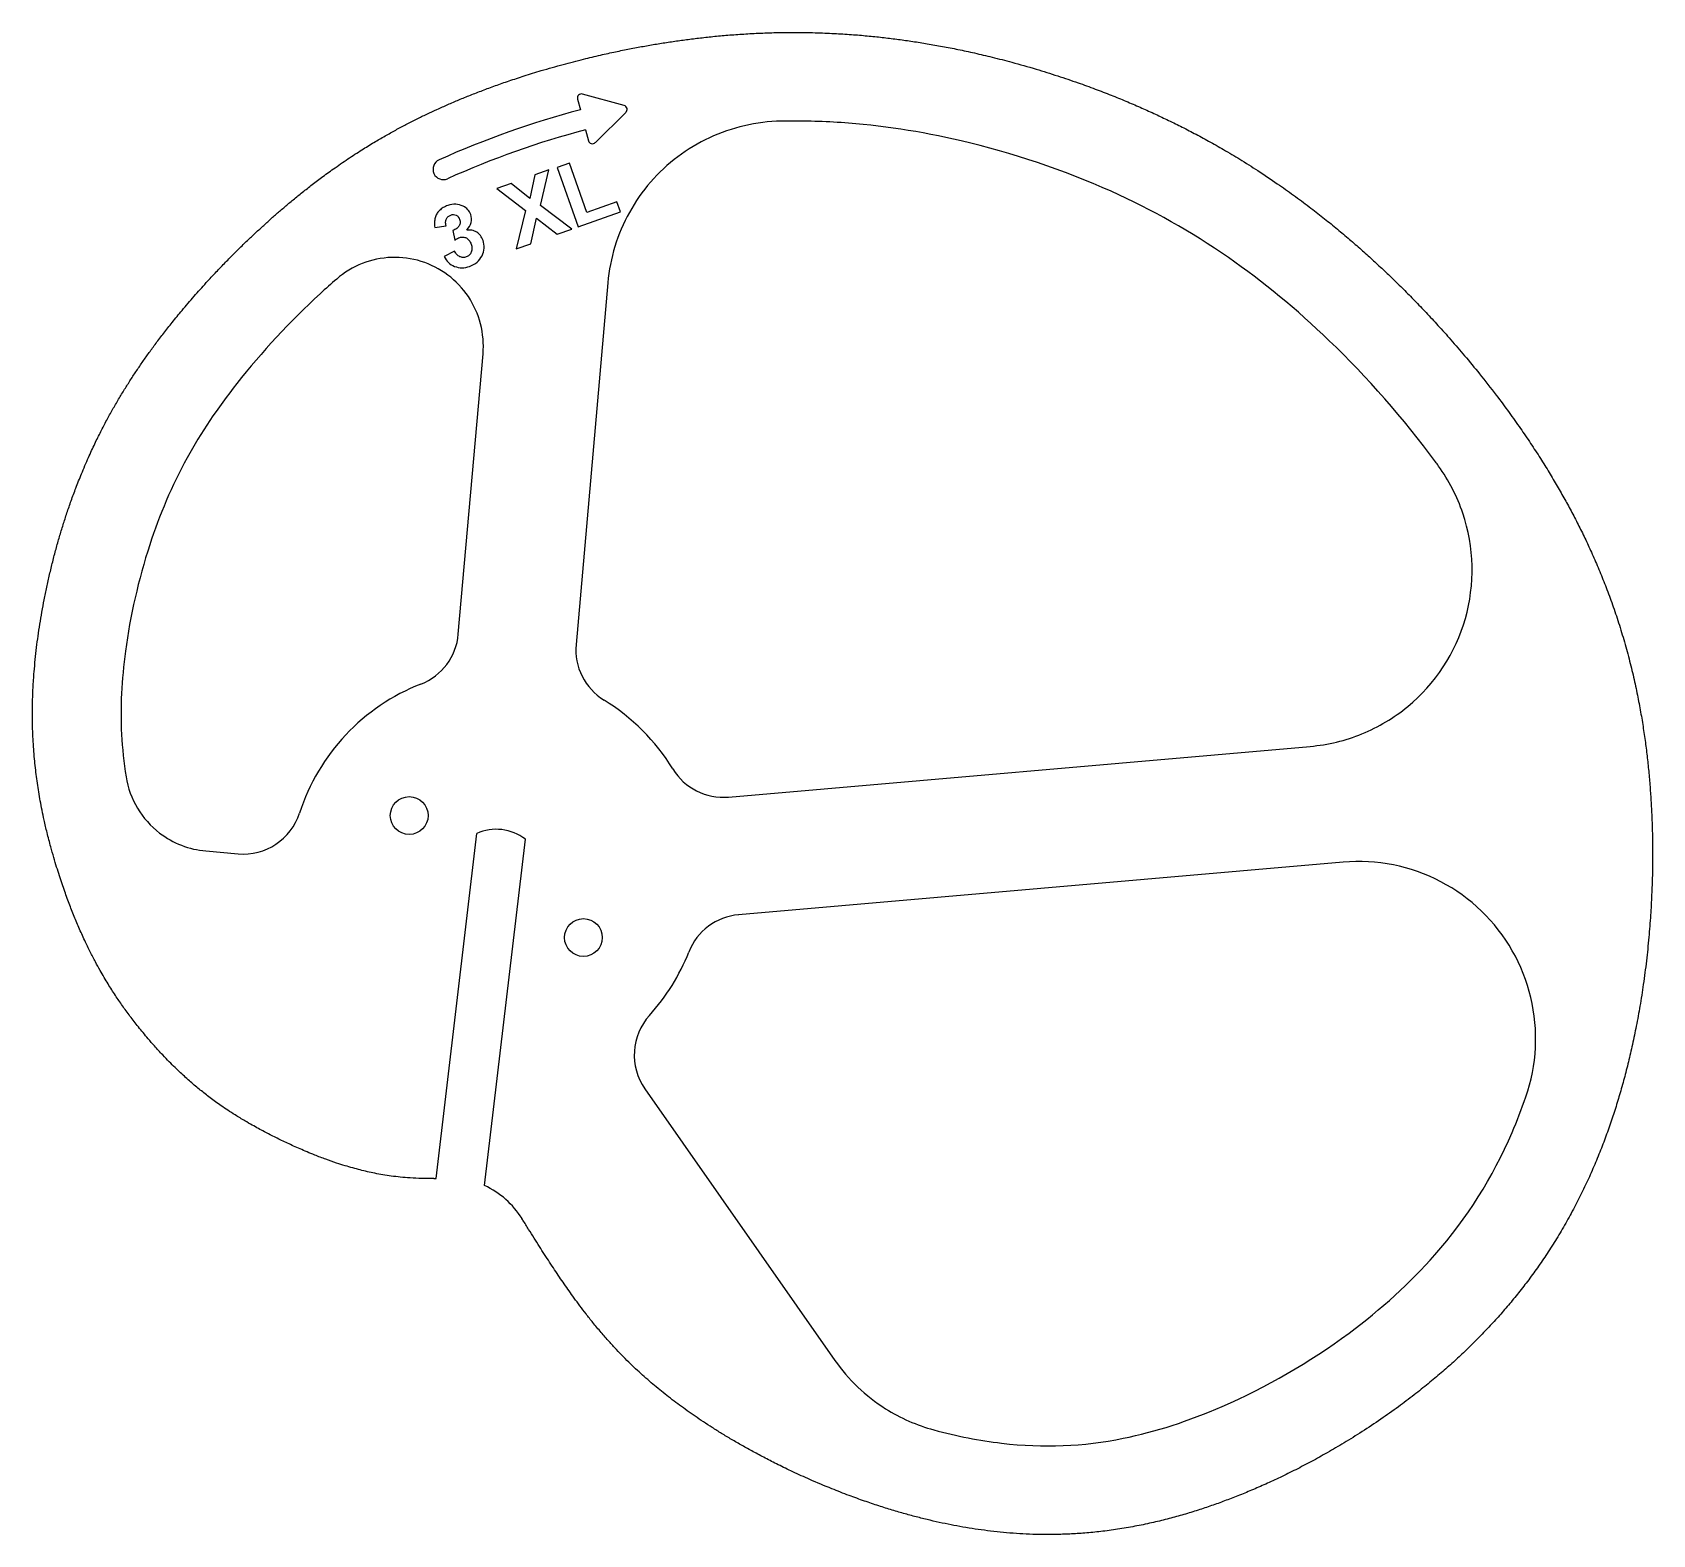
# Model space of a CAD drawing. Extents: x 268 to 542, y 94 to 349.
import ezdxf

# ---------------------------------------------------------------- set-up
doc = ezdxf.new("R2010")
doc.units = 0
doc.header["$LTSCALE"] = 12.7
doc.layers.add('VISIBLE', color=7, linetype='CONTINUOUS')

msp = doc.modelspace()

# ---------------------------------------------------------------- linework, layer by layer
at = {"layer": 'VISIBLE'}
for p, q in [((360.46, 337.41), (360.94, 335.58)), ((368.34, 336.34), (361.32, 338.26)), ((363.48, 330.05), (368.65, 335.17)), ((361.83, 332.2), (362.31, 330.37)), ((359.09, 326.55), (357.04, 325.82)), ((362.03, 318.21), (359.09, 326.55)), ((353.23, 324.57), (352.39, 320.61)), ((355.6, 325.41), (353.23, 324.57)), ((354.19, 319.38), (355.6, 325.41)), ((357.04, 325.82), (360.59, 315.78)), ((349.21, 323.15), (346.82, 322.3)), ((346.82, 322.3), (351.67, 318.57)), ((352.39, 320.61), (349.21, 323.15)), ((351.67, 318.57), (350.08, 312.06)), ((359.49, 315.39), (354.19, 319.38)), ((360.59, 315.78), (367.72, 318.3)), ((367.12, 320.01), (362.03, 318.21)), ((367.72, 318.3), (367.12, 320.01)), ((336.3, 315.65), (338.2, 315.98)), ((352.53, 312.93), (353.54, 317.23)), ((353.54, 317.23), (357.02, 314.52)), ((339.35, 315.18), (339.69, 313.53)), ((350.08, 312.06), (352.53, 312.93)), ((357.02, 314.52), (359.49, 315.39)), ((339.66, 311.66), (337.86, 310.77)), ((365.59, 306.31), (360.21, 245.07)), ((340.28, 246.82), (344.46, 294.3)), ((386.01, 219.25), (484.51, 227.83)), ((336.51, 154.69), (343.39, 213.07)), ((344.72, 153.46), (351.64, 212.1)), ((297.53, 210.12), (303.01, 209.63)), ((490.07, 208.23), (387.74, 199.33)), ((371.87, 169.84), (404.02, 123.88))]:
    msp.add_line(p, q, dxfattribs=at)
for centre in [(331.97, 216.12), (361.46, 195.46)]:
    msp.add_circle(centre, 3.2, dxfattribs=at)
for centre, radius, start, end in [((361.14, 337.59), 0.7, 74.6847, 194.6847), ((399.41, 188.79), 151.75, 104.6847, 114.2718), ((368.16, 335.67), 0.7, 314.6847, 74.6847), ((399.41, 188.79), 148.25, 104.6847, 114.2718), ((362.98, 330.55), 0.7, 194.6847, 314.6847), ((337.75, 325.53), 1.75, 114.2718, 294.2718), ((330.32, 247.7), 10, 291.3635, 354.9757), ((370.17, 244.2), 10, 174.9757, 238.5879), ((346.71, 205.79), 35, 111.3635, 162.1361), ((346.71, 205.79), 35, 31.3635, 58.5879), ((385.14, 229.21), 10, 211.3635, 274.9757), ((303.88, 219.6), 10, 264.9757, 342.1361), ((346.71, 205.79), 8, 52.0273, 114.5241), ((388.61, 189.36), 10, 94.9757, 158.5879), ((346.71, 205.79), 35, 317.8153, 338.5879), ((380.06, 175.57), 10, 137.8153, 214.9757), ((333.82, 246.04), 91.4, 271.459, 271.6862), ((338.73, 140.28), 14.48, 31.6026, 65.5532)]:
    msp.add_arc(centre, radius, start, end, dxfattribs=at)
for points, knots in [([(336.15, 154.68), (335.46, 154.66), (334.77, 154.66), (334.08, 154.67), (333.43, 154.69), (332.78, 154.71), (332.12, 154.76), (331.57, 154.79), (331.01, 154.84), (330.46, 154.9), (329.95, 154.95), (329.44, 155.01), (328.93, 155.08), (328.45, 155.15), (327.97, 155.22), (327.49, 155.31), (327.04, 155.38), (326.6, 155.46), (326.15, 155.55), (325.73, 155.64), (325.3, 155.73), (324.88, 155.82), (324.48, 155.92), (324.07, 156.01), (323.67, 156.12), (323.25, 156.22), (322.84, 156.33), (322.43, 156.45), (321.99, 156.57), (321.55, 156.7), (321.11, 156.83), (320.63, 156.98), (320.15, 157.13), (319.67, 157.29), (319.06, 157.49), (318.46, 157.7), (317.86, 157.92), (317.23, 158.15), (316.61, 158.39), (315.99, 158.64), (315.55, 158.81), (315.11, 158.99), (314.67, 159.18), (314.27, 159.34), (313.88, 159.51), (313.49, 159.68), (313.12, 159.84), (312.76, 160), (312.4, 160.16), (312.06, 160.32), (311.71, 160.48), (311.37, 160.63), (311.03, 160.79), (310.7, 160.95), (310.37, 161.11), (310.04, 161.27), (309.71, 161.43), (309.38, 161.59), (309.06, 161.75), (308.73, 161.92), (308.41, 162.08), (308.09, 162.25), (307.77, 162.41), (307.45, 162.58), (307.12, 162.76), (306.78, 162.93), (306.46, 163.11), (306.1, 163.31), (305.74, 163.51), (305.38, 163.71), (304.97, 163.94), (304.56, 164.18), (304.15, 164.42), (303.6, 164.75), (303.05, 165.08), (302.5, 165.43), (302.08, 165.69), (301.66, 165.96), (301.24, 166.24), (300.88, 166.48), (300.52, 166.72), (300.16, 166.97), (299.84, 167.2), (299.51, 167.43), (299.18, 167.67), (298.88, 167.89), (298.58, 168.11), (298.28, 168.34), (297.99, 168.55), (297.7, 168.77), (297.42, 169), (297.14, 169.21), (296.87, 169.43), (296.6, 169.65), (296.33, 169.87), (296.06, 170.09), (295.79, 170.32), (295.52, 170.55), (295.24, 170.78), (294.97, 171.02), (294.69, 171.27), (294.4, 171.52), (294.12, 171.77), (293.83, 172.04), (293.54, 172.31), (293.25, 172.58), (292.94, 172.87), (292.64, 173.16), (292.33, 173.45), (292, 173.77), (291.68, 174.1), (291.35, 174.43), (290.98, 174.81), (290.61, 175.19), (290.24, 175.58), (289.76, 176.08), (289.29, 176.6), (288.83, 177.12), (288.48, 177.51), (288.13, 177.91), (287.79, 178.31), (287.49, 178.66), (287.2, 179.01), (286.91, 179.36), (286.64, 179.68), (286.38, 180), (286.12, 180.33), (285.87, 180.64), (285.63, 180.95), (285.39, 181.26), (285.16, 181.56), (284.93, 181.86), (284.7, 182.16), (284.48, 182.46), (284.26, 182.75), (284.05, 183.05), (283.84, 183.33), (283.63, 183.62), (283.43, 183.91), (283.23, 184.2), (283.03, 184.49), (282.83, 184.78), (282.63, 185.07), (282.42, 185.37), (282.23, 185.67), (282.02, 185.99), (281.81, 186.3), (281.61, 186.62), (281.4, 186.95), (281.19, 187.28), (280.98, 187.62), (280.76, 187.98), (280.54, 188.34), (280.33, 188.71), (280.09, 189.11), (279.86, 189.51), (279.63, 189.91), (279.36, 190.39), (279.1, 190.86), (278.85, 191.34), (278.55, 191.9), (278.25, 192.47), (277.97, 193.04), (277.75, 193.48), (277.53, 193.92), (277.32, 194.36), (277.13, 194.75), (276.95, 195.14), (276.77, 195.53), (276.61, 195.89), (276.45, 196.25), (276.28, 196.62), (276.13, 196.97), (275.97, 197.33), (275.82, 197.69), (275.67, 198.05), (275.52, 198.41), (275.37, 198.77), (275.22, 199.13), (275.07, 199.5), (274.93, 199.86), (274.78, 200.23), (274.64, 200.59), (274.5, 200.96), (274.36, 201.33), (274.22, 201.71), (274.08, 202.09), (273.93, 202.48), (273.79, 202.88), (273.65, 203.28), (273.5, 203.7), (273.35, 204.12), (273.21, 204.54), (273.05, 204.99), (272.9, 205.45), (272.75, 205.91), (272.59, 206.4), (272.44, 206.89), (272.28, 207.39), (272.12, 207.92), (271.96, 208.46), (271.8, 209), (271.62, 209.6), (271.45, 210.21), (271.29, 210.82), (271.07, 211.62), (270.86, 212.42), (270.66, 213.23), (270.49, 213.93), (270.33, 214.64), (270.17, 215.35), (270.05, 215.9), (269.93, 216.46), (269.82, 217.01), (269.71, 217.54), (269.61, 218.06), (269.52, 218.59), (269.42, 219.09), (269.34, 219.6), (269.25, 220.11), (269.17, 220.61), (269.1, 221.1), (269.02, 221.6), (268.95, 222.09), (268.89, 222.58), (268.82, 223.07), (268.76, 223.57), (268.7, 224.07), (268.65, 224.57), (268.59, 225.09), (268.54, 225.61), (268.49, 226.13), (268.44, 226.68), (268.4, 227.22), (268.37, 227.77), (268.33, 228.34), (268.29, 228.91), (268.27, 229.48), (268.24, 230.07), (268.22, 230.66), (268.2, 231.26), (268.19, 231.89), (268.18, 232.51), (268.18, 233.14), (268.18, 233.82), (268.19, 234.51), (268.2, 235.19), (268.22, 236.03), (268.25, 236.87), (268.29, 237.72), (268.34, 238.62), (268.4, 239.52), (268.47, 240.43), (268.53, 241.13), (268.59, 241.83), (268.66, 242.53), (268.73, 243.22), (268.81, 243.9), (268.89, 244.58), (268.97, 245.22), (269.05, 245.85), (269.14, 246.49), (269.23, 247.17), (269.34, 247.85), (269.44, 248.52), (269.55, 249.2), (269.66, 249.88), (269.79, 250.57), (269.91, 251.26), (270.04, 251.96), (270.17, 252.65), (270.31, 253.36), (270.46, 254.07), (270.61, 254.77), (270.76, 255.49), (270.92, 256.21), (271.09, 256.92), (271.26, 257.64), (271.43, 258.36), (271.61, 259.08), (271.79, 259.8), (271.98, 260.52), (272.18, 261.23), (272.37, 261.93), (272.57, 262.63), (272.77, 263.33), (272.97, 264), (273.17, 264.68), (273.38, 265.35), (273.59, 266.01), (273.8, 266.68), (274.03, 267.34), (274.26, 268.03), (274.49, 268.72), (274.74, 269.4), (275, 270.13), (275.26, 270.85), (275.54, 271.57), (275.84, 272.37), (276.16, 273.17), (276.49, 273.97), (276.87, 274.9), (277.26, 275.82), (277.67, 276.74), (278.02, 277.52), (278.38, 278.3), (278.75, 279.07), (279.08, 279.76), (279.42, 280.45), (279.77, 281.13), (280.09, 281.77), (280.42, 282.41), (280.76, 283.04), (281.09, 283.64), (281.42, 284.24), (281.75, 284.84), (282.09, 285.43), (282.43, 286.03), (282.78, 286.62), (283.11, 287.17), (283.45, 287.73), (283.79, 288.28), (284.12, 288.82), (284.46, 289.36), (284.81, 289.89), (285.14, 290.41), (285.49, 290.94), (285.84, 291.46), (286.18, 291.97), (286.53, 292.48), (286.88, 292.99), (287.23, 293.5), (287.59, 294), (287.96, 294.51), (288.33, 295.04), (288.72, 295.56), (289.11, 296.08), (289.53, 296.65), (289.96, 297.22), (290.4, 297.79), (290.88, 298.4), (291.36, 299.01), (291.84, 299.61), (292.39, 300.29), (292.94, 300.97), (293.51, 301.64), (294.18, 302.44), (294.86, 303.24), (295.55, 304.03), (296.23, 304.8), (296.92, 305.57), (297.61, 306.34), (298.17, 306.95), (298.74, 307.56), (299.31, 308.16), (299.83, 308.71), (300.35, 309.25), (300.88, 309.79), (301.37, 310.3), (301.86, 310.8), (302.36, 311.3), (302.86, 311.79), (303.36, 312.28), (303.86, 312.77), (304.33, 313.22), (304.8, 313.68), (305.27, 314.12), (305.73, 314.56), (306.19, 314.99), (306.66, 315.42), (307.11, 315.83), (307.56, 316.24), (308.01, 316.65), (308.46, 317.05), (308.9, 317.45), (309.35, 317.84), (309.8, 318.23), (310.26, 318.63), (310.72, 319.02), (311.19, 319.42), (311.67, 319.82), (312.14, 320.22), (312.66, 320.64), (313.17, 321.06), (313.69, 321.48), (314.24, 321.92), (314.79, 322.35), (315.34, 322.77), (315.93, 323.23), (316.52, 323.68), (317.12, 324.13), (317.79, 324.62), (318.46, 325.11), (319.14, 325.59), (319.95, 326.16), (320.76, 326.73), (321.59, 327.28), (322.38, 327.81), (323.17, 328.32), (323.97, 328.83), (324.64, 329.25), (325.32, 329.67), (326, 330.08), (326.62, 330.45), (327.25, 330.81), (327.88, 331.17), (328.47, 331.51), (329.07, 331.85), (329.68, 332.18), (330.25, 332.49), (330.83, 332.8), (331.42, 333.11), (332, 333.41), (332.59, 333.71), (333.18, 334.01), (333.78, 334.3), (334.37, 334.59), (334.97, 334.88), (335.54, 335.15), (336.1, 335.41), (336.67, 335.67), (337.28, 335.95), (337.89, 336.22), (338.51, 336.49), (339.13, 336.76), (339.75, 337.03), (340.37, 337.29), (341.02, 337.56), (341.67, 337.82), (342.32, 338.08), (343, 338.35), (343.69, 338.62), (344.38, 338.88), (345.1, 339.15), (345.82, 339.42), (346.56, 339.69), (347.32, 339.96), (348.1, 340.23), (348.88, 340.5), (349.72, 340.78), (350.57, 341.06), (351.42, 341.34), (352.38, 341.64), (353.34, 341.94), (354.31, 342.23), (355.55, 342.6), (356.79, 342.95), (358.04, 343.29), (359.19, 343.6), (360.34, 343.9), (361.5, 344.19), (362.44, 344.42), (363.39, 344.65), (364.35, 344.87), (365.2, 345.06), (366.05, 345.25), (366.9, 345.43), (367.69, 345.6), (368.49, 345.76), (369.28, 345.91), (370.04, 346.06), (370.81, 346.21), (371.57, 346.34), (372.32, 346.48), (373.08, 346.61), (373.83, 346.74), (374.59, 346.86), (375.34, 346.98), (376.09, 347.09), (376.84, 347.21), (377.59, 347.31), (378.34, 347.41), (379.11, 347.52), (379.88, 347.62), (380.65, 347.71), (381.46, 347.8), (382.26, 347.89), (383.06, 347.98), (383.9, 348.06), (384.75, 348.14), (385.59, 348.21), (386.48, 348.29), (387.36, 348.35), (388.25, 348.41), (389.19, 348.47), (390.12, 348.52), (391.06, 348.57), (392.07, 348.61), (393.08, 348.65), (394.09, 348.67), (395.23, 348.69), (396.38, 348.7), (397.52, 348.7), (398.72, 348.7), (399.93, 348.68), (401.13, 348.64), (402.19, 348.61), (403.24, 348.56), (404.3, 348.5), (405.26, 348.45), (406.21, 348.39), (407.18, 348.32), (408.07, 348.25), (408.96, 348.17), (409.85, 348.09), (410.69, 348.01), (411.53, 347.92), (412.37, 347.82), (413.18, 347.73), (413.99, 347.63), (414.79, 347.52), (415.6, 347.41), (416.4, 347.3), (417.21, 347.18), (418.03, 347.06), (418.86, 346.92), (419.68, 346.78), (420.53, 346.64), (421.38, 346.49), (422.23, 346.33), (423.11, 346.17), (423.99, 346), (424.87, 345.82), (425.8, 345.63), (426.73, 345.43), (427.66, 345.22), (428.66, 344.99), (429.66, 344.76), (430.66, 344.51), (431.77, 344.24), (432.88, 343.95), (433.98, 343.65), (435.35, 343.29), (436.72, 342.9), (438.08, 342.49), (439.31, 342.12), (440.53, 341.74), (441.75, 341.34), (442.9, 340.97), (444.05, 340.58), (445.2, 340.17), (446.17, 339.83), (447.14, 339.48), (448.1, 339.12), (449, 338.78), (449.89, 338.44), (450.78, 338.08), (451.63, 337.75), (452.47, 337.41), (453.31, 337.06), (454.11, 336.72), (454.91, 336.38), (455.71, 336.03), (456.47, 335.69), (457.24, 335.35), (458, 335), (458.75, 334.65), (459.5, 334.3), (460.24, 333.94), (461.01, 333.57), (461.77, 333.2), (462.53, 332.82), (463.32, 332.42), (464.1, 332.02), (464.88, 331.61), (465.69, 331.18), (466.5, 330.75), (467.3, 330.3), (468.15, 329.83), (469, 329.35), (469.84, 328.86), (470.75, 328.33), (471.66, 327.79), (472.56, 327.24), (473.59, 326.61), (474.61, 325.97), (475.62, 325.31), (476.73, 324.59), (477.84, 323.85), (478.93, 323.09), (479.86, 322.46), (480.77, 321.81), (481.69, 321.15), (482.57, 320.5), (483.45, 319.85), (484.33, 319.18), (485.11, 318.59), (485.89, 317.98), (486.66, 317.37), (487.39, 316.79), (488.11, 316.2), (488.84, 315.61), (489.53, 315.04), (490.21, 314.46), (490.9, 313.88), (491.56, 313.32), (492.21, 312.75), (492.87, 312.17), (493.5, 311.61), (494.14, 311.04), (494.77, 310.47), (495.38, 309.91), (495.99, 309.34), (496.6, 308.77), (497.21, 308.2), (497.82, 307.62), (498.42, 307.04), (499.04, 306.44), (499.66, 305.83), (500.27, 305.22), (500.91, 304.59), (501.54, 303.95), (502.17, 303.3), (502.82, 302.63), (503.47, 301.95), (504.12, 301.27), (504.79, 300.55), (505.46, 299.83), (506.13, 299.1), (506.86, 298.3), (507.58, 297.49), (508.3, 296.68), (509.09, 295.78), (509.87, 294.87), (510.64, 293.96), (511.49, 292.95), (512.33, 291.93), (513.16, 290.9), (514.11, 289.72), (515.05, 288.52), (515.98, 287.31), (516.72, 286.33), (517.45, 285.35), (518.17, 284.36), (518.82, 283.47), (519.45, 282.57), (520.08, 281.67), (520.66, 280.83), (521.24, 279.98), (521.81, 279.13), (522.37, 278.28), (522.93, 277.43), (523.47, 276.58), (523.97, 275.78), (524.47, 274.99), (524.95, 274.19), (525.42, 273.42), (525.88, 272.65), (526.32, 271.88), (526.75, 271.14), (527.18, 270.4), (527.59, 269.65), (528.01, 268.9), (528.41, 268.16), (528.81, 267.41), (529.21, 266.65), (529.6, 265.89), (529.99, 265.12), (530.38, 264.35), (530.76, 263.57), (531.13, 262.79), (531.51, 261.99), (531.88, 261.18), (532.24, 260.38), (532.63, 259.52), (533, 258.66), (533.36, 257.8), (533.74, 256.9), (534.11, 255.99), (534.46, 255.08), (534.83, 254.12), (535.19, 253.16), (535.54, 252.19), (535.9, 251.18), (536.25, 250.16), (536.58, 249.13), (536.93, 248.06), (537.26, 246.99), (537.57, 245.91), (537.89, 244.83), (538.19, 243.74), (538.47, 242.65), (538.74, 241.62), (539, 240.57), (539.24, 239.52), (539.47, 238.53), (539.68, 237.53), (539.89, 236.52), (540.08, 235.56), (540.26, 234.6), (540.43, 233.63), (540.6, 232.71), (540.75, 231.78), (540.89, 230.85), (541.03, 229.95), (541.16, 229.06), (541.28, 228.16), (541.39, 227.3), (541.5, 226.43), (541.59, 225.55), (541.69, 224.69), (541.78, 223.83), (541.86, 222.96), (541.94, 222.08), (542.01, 221.2), (542.07, 220.32), (542.14, 219.44), (542.19, 218.55), (542.24, 217.65), (542.29, 216.74), (542.33, 215.83), (542.36, 214.92), (542.4, 213.97), (542.42, 213.03), (542.44, 212.08), (542.45, 211.09), (542.46, 210.1), (542.46, 209.1), (542.45, 208.07), (542.44, 207.03), (542.42, 205.99), (542.39, 204.9), (542.35, 203.8), (542.3, 202.71), (542.25, 201.56), (542.19, 200.4), (542.11, 199.25), (542.03, 198.01), (541.93, 196.77), (541.82, 195.52), (541.7, 194.18), (541.56, 192.85), (541.41, 191.51), (541.25, 190.18), (541.08, 188.85), (540.89, 187.53), (540.71, 186.3), (540.52, 185.07), (540.31, 183.85), (540.12, 182.72), (539.91, 181.6), (539.69, 180.48), (539.49, 179.43), (539.27, 178.39), (539.05, 177.35), (538.83, 176.36), (538.6, 175.38), (538.36, 174.41), (538.13, 173.46), (537.89, 172.52), (537.64, 171.58), (537.39, 170.67), (537.14, 169.76), (536.87, 168.85), (536.61, 167.96), (536.34, 167.08), (536.06, 166.2), (535.77, 165.3), (535.47, 164.42), (535.17, 163.54), (534.85, 162.63), (534.52, 161.73), (534.18, 160.83), (533.83, 159.91), (533.47, 158.99), (533.1, 158.08), (532.71, 157.15), (532.32, 156.23), (531.91, 155.31), (531.49, 154.38), (531.06, 153.46), (530.62, 152.54), (530.17, 151.62), (529.7, 150.7), (529.23, 149.79), (528.75, 148.88), (528.25, 147.98), (527.75, 147.09), (527.24, 146.21), (526.73, 145.34), (526.2, 144.47), (525.68, 143.63), (525.14, 142.79), (524.59, 141.96), (524.06, 141.15), (523.51, 140.34), (522.95, 139.55), (522.4, 138.77), (521.84, 138.01), (521.27, 137.25), (520.71, 136.51), (520.15, 135.78), (519.57, 135.06), (519, 134.35), (518.42, 133.66), (517.84, 132.97), (517.26, 132.29), (516.68, 131.63), (516.09, 130.97), (515.5, 130.32), (514.91, 129.67), (514.31, 129.04), (513.71, 128.41), (513.11, 127.79), (512.5, 127.18), (511.89, 126.58), (511.28, 125.98), (510.66, 125.39), (510.02, 124.78), (509.38, 124.19), (508.73, 123.6), (508.05, 122.98), (507.37, 122.38), (506.67, 121.78), (505.95, 121.15), (505.21, 120.54), (504.47, 119.93), (503.69, 119.29), (502.9, 118.66), (502.1, 118.04), (501.21, 117.36), (500.32, 116.68), (499.42, 116.02), (498.44, 115.31), (497.45, 114.61), (496.45, 113.92), (495.41, 113.2), (494.35, 112.5), (493.27, 111.81), (492.26, 111.16), (491.24, 110.52), (490.22, 109.9), (489.28, 109.34), (488.33, 108.78), (487.38, 108.24), (486.49, 107.73), (485.6, 107.24), (484.7, 106.76), (483.82, 106.28), (482.94, 105.82), (482.05, 105.37), (481.17, 104.93), (480.3, 104.5), (479.42, 104.07), (478.6, 103.68), (477.78, 103.3), (476.96, 102.93), (476.16, 102.58), (475.37, 102.23), (474.57, 101.89), (473.8, 101.57), (473.03, 101.25), (472.26, 100.94), (471.51, 100.64), (470.76, 100.35), (470.01, 100.08), (469.27, 99.8), (468.53, 99.54), (467.79, 99.28), (467.04, 99.02), (466.28, 98.76), (465.52, 98.52), (464.71, 98.26), (463.9, 98.01), (463.09, 97.78), (462.26, 97.54), (461.44, 97.31), (460.61, 97.09), (459.73, 96.86), (458.86, 96.65), (457.98, 96.45), (457.04, 96.23), (456.11, 96.03), (455.17, 95.85), (454.2, 95.66), (453.23, 95.49), (452.25, 95.34), (451.3, 95.19), (450.35, 95.06), (449.39, 94.94), (448.49, 94.83), (447.58, 94.74), (446.67, 94.66), (445.82, 94.59), (444.96, 94.53), (444.1, 94.49), (443.28, 94.45), (442.46, 94.42), (441.64, 94.4), (440.86, 94.38), (440.07, 94.38), (439.28, 94.39), (438.52, 94.4), (437.76, 94.41), (436.99, 94.44), (436.25, 94.47), (435.5, 94.51), (434.75, 94.56), (434.02, 94.61), (433.29, 94.67), (432.55, 94.74), (431.84, 94.81), (431.12, 94.88), (430.4, 94.97), (429.7, 95.05), (428.99, 95.15), (428.29, 95.25), (427.6, 95.35), (426.91, 95.46), (426.22, 95.57), (425.55, 95.69), (424.87, 95.81), (424.19, 95.94), (423.52, 96.07), (422.86, 96.2), (422.19, 96.34), (421.51, 96.49), (420.83, 96.64), (420.15, 96.8), (419.45, 96.97), (418.76, 97.14), (418.07, 97.32), (417.35, 97.5), (416.64, 97.69), (415.93, 97.89), (415.2, 98.09), (414.47, 98.31), (413.74, 98.53), (412.98, 98.76), (412.22, 99), (411.46, 99.24), (410.65, 99.51), (409.85, 99.78), (409.04, 100.06), (408.17, 100.36), (407.3, 100.68), (406.44, 101), (405.46, 101.37), (404.48, 101.75), (403.52, 102.14), (402.26, 102.64), (401.02, 103.17), (399.8, 103.71), (398.82, 104.13), (397.86, 104.57), (396.91, 105.02), (396.08, 105.41), (395.25, 105.81), (394.44, 106.21), (393.69, 106.58), (392.96, 106.96), (392.23, 107.33), (391.55, 107.69), (390.88, 108.05), (390.21, 108.41), (389.57, 108.76), (388.94, 109.11), (388.32, 109.46), (387.72, 109.8), (387.13, 110.14), (386.54, 110.49), (385.97, 110.83), (385.41, 111.16), (384.86, 111.5), (384.32, 111.83), (383.79, 112.16), (383.27, 112.5), (382.76, 112.82), (382.26, 113.14), (381.77, 113.47), (381.29, 113.79), (380.82, 114.1), (380.36, 114.42), (379.9, 114.73), (379.46, 115.05), (379.02, 115.36), (378.59, 115.67), (378.16, 115.98), (377.74, 116.28), (377.32, 116.6), (376.9, 116.91), (376.49, 117.22), (376.08, 117.53), (375.68, 117.85), (375.28, 118.17), (374.87, 118.49), (374.48, 118.81), (374.09, 119.13), (373.7, 119.45), (373.31, 119.78), (372.93, 120.1), (372.53, 120.44), (372.14, 120.78), (371.75, 121.13), (371.36, 121.48), (370.97, 121.83), (370.59, 122.18), (370.2, 122.55), (369.81, 122.92), (369.43, 123.29), (369.02, 123.68), (368.63, 124.07), (368.25, 124.46), (367.84, 124.87), (367.44, 125.28), (367.05, 125.7), (366.63, 126.15), (366.21, 126.6), (365.81, 127.05), (365.35, 127.56), (364.9, 128.08), (364.46, 128.6), (363.98, 129.16), (363.52, 129.72), (363.06, 130.28), (362.67, 130.76), (362.29, 131.25), (361.91, 131.74), (361.56, 132.19), (361.21, 132.65), (360.87, 133.12), (360.54, 133.55), (360.22, 133.98), (359.91, 134.42), (359.61, 134.82), (359.32, 135.23), (359.03, 135.65), (358.76, 136.03), (358.49, 136.42), (358.22, 136.81), (357.94, 137.2), (357.67, 137.6), (357.4, 137.99), (357.13, 138.4), (356.85, 138.81), (356.58, 139.22), (356.3, 139.64), (356.02, 140.06), (355.74, 140.49), (355.45, 140.92), (355.17, 141.36), (354.88, 141.8), (354.59, 142.25), (354.3, 142.71), (354.01, 143.16), (353.71, 143.63), (353.41, 144.1), (353.12, 144.57), (352.81, 145.06), (352.5, 145.56), (352.19, 146.06), (351.86, 146.57), (351.54, 147.09), (351.22, 147.62), (351.17, 147.7), (351.11, 147.79), (351.06, 147.87)], [-38.479492, -38.479492, -38.479492, -38.479492, -38.320795, -38.320795, -38.320795, -38.171105, -38.171105, -38.171105, -38.043757, -38.043757, -38.043757, -37.926815, -37.926815, -37.926815, -37.816937, -37.816937, -37.816937, -37.714587, -37.714587, -37.714587, -37.617868, -37.617868, -37.617868, -37.52495, -37.52495, -37.52495, -37.430058, -37.430058, -37.430058, -37.329056, -37.329056, -37.329056, -37.218557, -37.218557, -37.218557, -37.078938, -37.078938, -37.078938, -36.934098, -36.934098, -36.934098, -36.830387, -36.830387, -36.830387, -36.737616, -36.737616, -36.737616, -36.651152, -36.651152, -36.651152, -36.568873, -36.568873, -36.568873, -36.488236, -36.488236, -36.488236, -36.408217, -36.408217, -36.408217, -36.328784, -36.328784, -36.328784, -36.249611, -36.249611, -36.249611, -36.167236, -36.167236, -36.167236, -36.077473, -36.077473, -36.077473, -35.973476, -35.973476, -35.973476, -35.832955, -35.832955, -35.832955, -35.72456, -35.72456, -35.72456, -35.631057, -35.631057, -35.631057, -35.545662, -35.545662, -35.545662, -35.46614, -35.46614, -35.46614, -35.390672, -35.390672, -35.390672, -35.318225, -35.318225, -35.318225, -35.246587, -35.246587, -35.246587, -35.173071, -35.173071, -35.173071, -35.096991, -35.096991, -35.096991, -35.017709, -35.017709, -35.017709, -34.934083, -34.934083, -34.934083, -34.843358, -34.843358, -34.843358, -34.739353, -34.739353, -34.739353, -34.603653, -34.603653, -34.603653, -34.501138, -34.501138, -34.501138, -34.412631, -34.412631, -34.412631, -34.331063, -34.331063, -34.331063, -34.253531, -34.253531, -34.253531, -34.178733, -34.178733, -34.178733, -34.106171, -34.106171, -34.106171, -34.035476, -34.035476, -34.035476, -33.96499, -33.96499, -33.96499, -33.892125, -33.892125, -33.892125, -33.815925, -33.815925, -33.815925, -33.735228, -33.735228, -33.735228, -33.648179, -33.648179, -33.648179, -33.552838, -33.552838, -33.552838, -33.441095, -33.441095, -33.441095, -33.310466, -33.310466, -33.310466, -33.210493, -33.210493, -33.210493, -33.124315, -33.124315, -33.124315, -33.044796, -33.044796, -33.044796, -32.967752, -32.967752, -32.967752, -32.891462, -32.891462, -32.891462, -32.815875, -32.815875, -32.815875, -32.740935, -32.740935, -32.740935, -32.665283, -32.665283, -32.665283, -32.58686, -32.58686, -32.58686, -32.504799, -32.504799, -32.504799, -32.417816, -32.417816, -32.417816, -32.324773, -32.324773, -32.324773, -32.225056, -32.225056, -32.225056, -32.114615, -32.114615, -32.114615, -31.969779, -31.969779, -31.969779, -31.844897, -31.844897, -31.844897, -31.747193, -31.747193, -31.747193, -31.655542, -31.655542, -31.655542, -31.566918, -31.566918, -31.566918, -31.480803, -31.480803, -31.480803, -31.396052, -31.396052, -31.396052, -31.309137, -31.309137, -31.309137, -31.219021, -31.219021, -31.219021, -31.124852, -31.124852, -31.124852, -31.026243, -31.026243, -31.026243, -30.923285, -30.923285, -30.923285, -30.814554, -30.814554, -30.814554, -30.696268, -30.696268, -30.696268, -30.549987, -30.549987, -30.549987, -30.393205, -30.393205, -30.393205, -30.271407, -30.271407, -30.271407, -30.153159, -30.153159, -30.153159, -30.042564, -30.042564, -30.042564, -29.92521, -29.92521, -29.92521, -29.807216, -29.807216, -29.807216, -29.686606, -29.686606, -29.686606, -29.56387, -29.56387, -29.56387, -29.439535, -29.439535, -29.439535, -29.314212, -29.314212, -29.314212, -29.189221, -29.189221, -29.189221, -29.067104, -29.067104, -29.067104, -28.948915, -28.948915, -28.948915, -28.831966, -28.831966, -28.831966, -28.710546, -28.710546, -28.710546, -28.582227, -28.582227, -28.582227, -28.439599, -28.439599, -28.439599, -28.27415, -28.27415, -28.27415, -28.134544, -28.134544, -28.134544, -28.010189, -28.010189, -28.010189, -27.89486, -27.89486, -27.89486, -27.785896, -27.785896, -27.785896, -27.677357, -27.677357, -27.677357, -27.57584, -27.57584, -27.57584, -27.477337, -27.477337, -27.477337, -27.381051, -27.381051, -27.381051, -27.286716, -27.286716, -27.286716, -27.192739, -27.192739, -27.192739, -27.09495, -27.09495, -27.09495, -26.988597, -26.988597, -26.988597, -26.87373, -26.87373, -26.87373, -26.745093, -26.745093, -26.745093, -26.592328, -26.592328, -26.592328, -26.442028, -26.442028, -26.442028, -26.321145, -26.321145, -26.321145, -26.211821, -26.211821, -26.211821, -26.109431, -26.109431, -26.109431, -26.007441, -26.007441, -26.007441, -25.912078, -25.912078, -25.912078, -25.819665, -25.819665, -25.819665, -25.729711, -25.729711, -25.729711, -25.641807, -25.641807, -25.641807, -25.552667, -25.552667, -25.552667, -25.460405, -25.460405, -25.460405, -25.36095, -25.36095, -25.36095, -25.256729, -25.256729, -25.256729, -25.144825, -25.144825, -25.144825, -25.020488, -25.020488, -25.020488, -24.871894, -24.871894, -24.871894, -24.730484, -24.730484, -24.730484, -24.612661, -24.612661, -24.612661, -24.505796, -24.505796, -24.505796, -24.405655, -24.405655, -24.405655, -24.310009, -24.310009, -24.310009, -24.215048, -24.215048, -24.215048, -24.120458, -24.120458, -24.120458, -24.03212, -24.03212, -24.03212, -23.938245, -23.938245, -23.938245, -23.844736, -23.844736, -23.844736, -23.748334, -23.748334, -23.748334, -23.648418, -23.648418, -23.648418, -23.544339, -23.544339, -23.544339, -23.434803, -23.434803, -23.434803, -23.317003, -23.317003, -23.317003, -23.184523, -23.184523, -23.184523, -23.016467, -23.016467, -23.016467, -22.862535, -22.862535, -22.862535, -22.736642, -22.736642, -22.736642, -22.624384, -22.624384, -22.624384, -22.520116, -22.520116, -22.520116, -22.420261, -22.420261, -22.420261, -22.321405, -22.321405, -22.321405, -22.223103, -22.223103, -22.223103, -22.124896, -22.124896, -22.124896, -22.024109, -22.024109, -22.024109, -21.919089, -21.919089, -21.919089, -21.808646, -21.808646, -21.808646, -21.69249, -21.69249, -21.69249, -21.569645, -21.569645, -21.569645, -21.437092, -21.437092, -21.437092, -21.287191, -21.287191, -21.287191, -21.129395, -21.129395, -21.129395, -20.991288, -20.991288, -20.991288, -20.865903, -20.865903, -20.865903, -20.749532, -20.749532, -20.749532, -20.640013, -20.640013, -20.640013, -20.535309, -20.535309, -20.535309, -20.430835, -20.430835, -20.430835, -20.324001, -20.324001, -20.324001, -20.214423, -20.214423, -20.214423, -20.100619, -20.100619, -20.100619, -19.980437, -19.980437, -19.980437, -19.85108, -19.85108, -19.85108, -19.70795, -19.70795, -19.70795, -19.530335, -19.530335, -19.530335, -19.370561, -19.370561, -19.370561, -19.219228, -19.219228, -19.219228, -19.090965, -19.090965, -19.090965, -18.971297, -18.971297, -18.971297, -18.857661, -18.857661, -18.857661, -18.748751, -18.748751, -18.748751, -18.643586, -18.643586, -18.643586, -18.539721, -18.539721, -18.539721, -18.432808, -18.432808, -18.432808, -18.321932, -18.321932, -18.321932, -18.205989, -18.205989, -18.205989, -18.083065, -18.083065, -18.083065, -17.949896, -17.949896, -17.949896, -17.797997, -17.797997, -17.797997, -17.630934, -17.630934, -17.630934, -17.490334, -17.490334, -17.490334, -17.35369, -17.35369, -17.35369, -17.231886, -17.231886, -17.231886, -17.117194, -17.117194, -17.117194, -17.007688, -17.007688, -17.007688, -16.902034, -16.902034, -16.902034, -16.799383, -16.799383, -16.799383, -16.699286, -16.699286, -16.699286, -16.599439, -16.599439, -16.599439, -16.496768, -16.496768, -16.496768, -16.390672, -16.390672, -16.390672, -16.280449, -16.280449, -16.280449, -16.165266, -16.165266, -16.165266, -16.038934, -16.038934, -16.038934, -15.900284, -15.900284, -15.900284, -15.747517, -15.747517, -15.747517, -15.571366, -15.571366, -15.571366, -15.429477, -15.429477, -15.429477, -15.302048, -15.302048, -15.302048, -15.1825, -15.1825, -15.1825, -15.063887, -15.063887, -15.063887, -14.953777, -14.953777, -14.953777, -14.84853, -14.84853, -14.84853, -14.747059, -14.747059, -14.747059, -14.646048, -14.646048, -14.646048, -14.543579, -14.543579, -14.543579, -14.439538, -14.439538, -14.439538, -14.332949, -14.332949, -14.332949, -14.219698, -14.219698, -14.219698, -14.100891, -14.100891, -14.100891, -13.976124, -13.976124, -13.976124, -13.844877, -13.844877, -13.844877, -13.707886, -13.707886, -13.707886, -13.571035, -13.571035, -13.571035, -13.440718, -13.440718, -13.440718, -13.317043, -13.317043, -13.317043, -13.199017, -13.199017, -13.199017, -13.0864, -13.0864, -13.0864, -12.978783, -12.978783, -12.978783, -12.875046, -12.875046, -12.875046, -12.77262, -12.77262, -12.77262, -12.669522, -12.669522, -12.669522, -12.56561, -12.56561, -12.56561, -12.45991, -12.45991, -12.45991, -12.350713, -12.350713, -12.350713, -12.237076, -12.237076, -12.237076, -12.118378, -12.118378, -12.118378, -11.994224, -11.994224, -11.994224, -11.863122, -11.863122, -11.863122, -11.722084, -11.722084, -11.722084, -11.569971, -11.569971, -11.569971, -11.418355, -11.418355, -11.418355, -11.277606, -11.277606, -11.277606, -11.147315, -11.147315, -11.147315, -11.025531, -11.025531, -11.025531, -10.909845, -10.909845, -10.909845, -10.797634, -10.797634, -10.797634, -10.687798, -10.687798, -10.687798, -10.579777, -10.579777, -10.579777, -10.470024, -10.470024, -10.470024, -10.356837, -10.356837, -10.356837, -10.239979, -10.239979, -10.239979, -10.12028, -10.12028, -10.12028, -9.998402, -9.998402, -9.998402, -9.875104, -9.875104, -9.875104, -9.751501, -9.751501, -9.751501, -9.629182, -9.629182, -9.629182, -9.509236, -9.509236, -9.509236, -9.392102, -9.392102, -9.392102, -9.277909, -9.277909, -9.277909, -9.166806, -9.166806, -9.166806, -9.05861, -9.05861, -9.05861, -8.952973, -8.952973, -8.952973, -8.849191, -8.849191, -8.849191, -8.747031, -8.747031, -8.747031, -8.646169, -8.646169, -8.646169, -8.543264, -8.543264, -8.543264, -8.436536, -8.436536, -8.436536, -8.325033, -8.325033, -8.325033, -8.207864, -8.207864, -8.207864, -8.078893, -8.078893, -8.078893, -7.939378, -7.939378, -7.939378, -7.792932, -7.792932, -7.792932, -7.654764, -7.654764, -7.654764, -7.528349, -7.528349, -7.528349, -7.410403, -7.410403, -7.410403, -7.294615, -7.294615, -7.294615, -7.180637, -7.180637, -7.180637, -7.074743, -7.074743, -7.074743, -6.972416, -6.972416, -6.972416, -6.873647, -6.873647, -6.873647, -6.777809, -6.777809, -6.777809, -6.683704, -6.683704, -6.683704, -6.587479, -6.587479, -6.587479, -6.484549, -6.484549, -6.484549, -6.379784, -6.379784, -6.379784, -6.268935, -6.268935, -6.268935, -6.151034, -6.151034, -6.151034, -6.028933, -6.028933, -6.028933, -5.909595, -5.909595, -5.909595, -5.796656, -5.796656, -5.796656, -5.690199, -5.690199, -5.690199, -5.58918, -5.58918, -5.58918, -5.492455, -5.492455, -5.492455, -5.398984, -5.398984, -5.398984, -5.308041, -5.308041, -5.308041, -5.219276, -5.219276, -5.219276, -5.13252, -5.13252, -5.13252, -5.047936, -5.047936, -5.047936, -4.965362, -4.965362, -4.965362, -4.884544, -4.884544, -4.884544, -4.804707, -4.804707, -4.804707, -4.723847, -4.723847, -4.723847, -4.641268, -4.641268, -4.641268, -4.556728, -4.556728, -4.556728, -4.469708, -4.469708, -4.469708, -4.378738, -4.378738, -4.378738, -4.282202, -4.282202, -4.282202, -4.177307, -4.177307, -4.177307, -4.058416, -4.058416, -4.058416, -3.904438, -3.904438, -3.904438, -3.782424, -3.782424, -3.782424, -3.675393, -3.675393, -3.675393, -3.578021, -3.578021, -3.578021, -3.486519, -3.486519, -3.486519, -3.398757, -3.398757, -3.398757, -3.313921, -3.313921, -3.313921, -3.231505, -3.231505, -3.231505, -3.151413, -3.151413, -3.151413, -3.073743, -3.073743, -3.073743, -2.998118, -2.998118, -2.998118, -2.92425, -2.92425, -2.92425, -2.851534, -2.851534, -2.851534, -2.778254, -2.778254, -2.778254, -2.704204, -2.704204, -2.704204, -2.629334, -2.629334, -2.629334, -2.553575, -2.553575, -2.553575, -2.473776, -2.473776, -2.473776, -2.391838, -2.391838, -2.391838, -2.306154, -2.306154, -2.306154, -2.215741, -2.215741, -2.215741, -2.119786, -2.119786, -2.119786, -2.015848, -2.015848, -2.015848, -1.897275, -1.897275, -1.897275, -1.769034, -1.769034, -1.769034, -1.65847, -1.65847, -1.65847, -1.554815, -1.554815, -1.554815, -1.457639, -1.457639, -1.457639, -1.366537, -1.366537, -1.366537, -1.281108, -1.281108, -1.281108, -1.194651, -1.194651, -1.194651, -1.106123, -1.106123, -1.106123, -1.015188, -1.015188, -1.015188, -0.921653, -0.921653, -0.921653, -0.826026, -0.826026, -0.826026, -0.728131, -0.728131, -0.728131, -0.625985, -0.625985, -0.625985, -0.519827, -0.519827, -0.519827, -0.502772, -0.502772, -0.502772, -0.502772]), ([(394.94, 333.68), (390.75, 333.61), (386.58, 332.64), (382.79, 330.87), (379, 329.1), (375.58, 326.53), (372.83, 323.37), (370.09, 320.21), (368.01, 316.47), (366.79, 312.47), (366.18, 310.47), (365.77, 308.4), (365.59, 306.31)], [-4.407693, -4.407693, -4.407693, -4.407693, -3.148352, -3.148352, -3.148352, -1.889011, -1.889011, -1.889011, -0.62967, -0.62967, -0.62967, 0, 0, 0, 0]), ([(506.21, 275.29), (506.05, 275.53), (505.88, 275.76), (505.71, 275.99), (500.33, 283.33), (494.14, 290.34), (487.73, 296.51), (482.19, 301.83), (476.51, 306.52), (470.64, 310.59), (464.35, 314.95), (457.79, 318.65), (450.8, 321.8), (442.72, 325.43), (434.06, 328.33), (425.4, 330.35), (418.55, 331.94), (411.75, 332.98), (405.07, 333.43), (401.68, 333.66), (398.31, 333.74), (394.94, 333.68)], [0, 0, 0, 0, 0.00615, 0.00615, 0.00615, 0.200055, 0.200055, 0.200055, 0.367221, 0.367221, 0.367221, 0.546311, 0.546311, 0.546311, 0.753018, 0.753018, 0.753018, 0.916831, 0.916831, 0.916831, 1, 1, 1, 1]), ([(337.09, 318.55), (336.92, 318.37), (336.59, 318), (336.42, 317.54), (336.34, 317.32)], [0, 0, 0, 0, 0.514488, 1, 1, 1, 1]), ([(338.49, 319.4), (338.22, 319.29), (337.96, 319.19), (337.72, 319.04), (337.49, 318.9), (337.29, 318.73), (337.09, 318.55)], [-0.174164, -0.174164, -0.174164, -0.174164, -0.0844357, -0.0844357, -0.0844357, 0, 0, 0, 0]), ([(341.1, 319.3), (340.69, 319.45), (340.27, 319.61), (339.85, 319.63), (339.4, 319.65), (338.94, 319.53), (338.49, 319.4)], [-0.2755268, -0.2755268, -0.2755268, -0.2755268, -0.1428197, -0.1428197, -0.1428197, 0, 0, 0, 0]), ([(342.41, 317.87), (342.27, 318.16), (341.98, 318.77), (341.4, 319.12), (341.1, 319.3)], [0, 0, 0, 0, 0.487055, 1, 1, 1, 1]), ([(336.34, 317.32), (336.3, 317.07), (336.25, 316.81), (336.24, 316.56), (336.23, 316.26), (336.26, 315.96), (336.3, 315.65)], [-0.1697261, -0.1697261, -0.1697261, -0.1697261, -0.0922676, -0.0922676, -0.0922676, 0, 0, 0, 0]), ([(338.2, 315.98), (338.16, 316.19), (338.12, 316.41), (338.13, 316.62), (338.15, 316.79), (338.21, 316.97), (338.27, 317.14)], [-0.1321746, -0.1321746, -0.1321746, -0.1321746, -0.0606863, -0.0606863, -0.0606863, 0, 0, 0, 0]), ([(338.27, 317.14), (338.36, 317.28), (338.44, 317.43), (338.56, 317.54), (338.69, 317.64), (338.84, 317.71), (338.99, 317.79)], [-0.1017138, -0.1017138, -0.1017138, -0.1017138, -0.0509719, -0.0509719, -0.0509719, 0, 0, 0, 0]), ([(338.99, 317.79), (339.16, 317.83), (339.46, 317.92), (339.77, 317.82), (339.91, 317.77)], [0, 0, 0, 0, 0.522365, 1, 1, 1, 1]), ([(340.43, 315.95), (340.3, 315.79), (340.17, 315.63), (340.01, 315.5), (339.82, 315.36), (339.59, 315.27), (339.35, 315.18)], [-0.1392199, -0.1392199, -0.1392199, -0.1392199, -0.0764363, -0.0764363, -0.0764363, 0, 0, 0, 0]), ([(339.91, 317.77), (340.04, 317.69), (340.17, 317.6), (340.26, 317.49), (340.37, 317.37), (340.44, 317.22), (340.5, 317.06)], [-0.09687311, -0.09687311, -0.09687311, -0.09687311, -0.05078658, -0.05078658, -0.05078658, 0, 0, 0, 0]), ([(340.5, 317.06), (340.55, 316.87), (340.6, 316.67), (340.59, 316.48), (340.58, 316.3), (340.5, 316.13), (340.43, 315.95)], [-0.1224766, -0.1224766, -0.1224766, -0.1224766, -0.0597066, -0.0597066, -0.0597066, 0, 0, 0, 0]), ([(341.7, 315.22), (342.03, 315.64), (342.36, 316.06), (342.47, 316.54), (342.56, 316.95), (342.48, 317.41), (342.41, 317.87)], [-0.2407314, -0.2407314, -0.2407314, -0.2407314, -0.1122148, -0.1122148, -0.1122148, 0, 0, 0, 0]), ([(339.69, 313.53), (339.84, 313.63), (339.98, 313.72), (340.14, 313.81), (340.26, 313.87), (340.4, 313.93), (340.53, 313.99)], [-0.1066414, -0.1066414, -0.1066414, -0.1066414, -0.0484262, -0.0484262, -0.0484262, 0, 0, 0, 0]), ([(340.53, 313.99), (340.72, 314.03), (340.91, 314.08), (341.09, 314.06), (341.28, 314.05), (341.46, 313.97), (341.64, 313.9)], [-0.1173965, -0.1173965, -0.1173965, -0.1173965, -0.0591443, -0.0591443, -0.0591443, 0, 0, 0, 0]), ([(341.64, 313.9), (341.82, 313.78), (341.99, 313.65), (342.12, 313.5), (342.26, 313.32), (342.36, 313.1), (342.45, 312.88)], [-0.1359569, -0.1359569, -0.1359569, -0.1359569, -0.072293, -0.072293, -0.072293, 0, 0, 0, 0]), ([(343.39, 314.88), (343.13, 315.01), (342.87, 315.14), (342.59, 315.2), (342.31, 315.26), (342, 315.24), (341.7, 315.22)], [-0.1782759, -0.1782759, -0.1782759, -0.1782759, -0.090756, -0.090756, -0.090756, 0, 0, 0, 0]), ([(342.45, 312.88), (342.52, 312.63), (342.59, 312.39), (342.59, 312.15), (342.59, 311.93), (342.53, 311.72), (342.47, 311.5)], [-0.1554088, -0.1554088, -0.1554088, -0.1554088, -0.0727558, -0.0727558, -0.0727558, 0, 0, 0, 0]), ([(344.47, 313.5), (344.34, 313.78), (344.22, 314.07), (344.03, 314.3), (343.86, 314.53), (343.62, 314.7), (343.39, 314.88)], [-0.1894305, -0.1894305, -0.1894305, -0.1894305, -0.0921843, -0.0921843, -0.0921843, 0, 0, 0, 0]), ([(344.3, 310.88), (344.46, 311.31), (344.63, 311.74), (344.66, 312.18), (344.69, 312.61), (344.58, 313.05), (344.47, 313.5)], [-0.2773773, -0.2773773, -0.2773773, -0.2773773, -0.1381045, -0.1381045, -0.1381045, 0, 0, 0, 0]), ([(344.46, 294.3), (344.61, 295.99), (344.46, 297.7), (344.04, 299.35), (343.62, 300.99), (342.92, 302.56), (341.98, 303.97), (340.09, 306.78), (337.22, 308.93), (333.99, 309.94), (330.76, 310.95), (327.17, 310.82), (324.01, 309.58), (322.44, 308.96), (320.97, 308.06), (319.69, 306.95)], [-3.569001, -3.569001, -3.569001, -3.569001, -3.059144, -3.059144, -3.059144, -2.549287, -2.549287, -2.549287, -1.529572, -1.529572, -1.529572, -0.509857, -0.509857, -0.509857, 0, 0, 0, 0]), ([(337.86, 310.77), (338.08, 310.39), (338.52, 309.65), (339.27, 309.26), (339.65, 309.07)], [0, 0, 0, 0, 0.509388, 1, 1, 1, 1]), ([(340.53, 310.73), (340.36, 310.84), (340.19, 310.94), (340.05, 311.08), (339.89, 311.25), (339.78, 311.45), (339.66, 311.66)], [-0.1323508, -0.1323508, -0.1323508, -0.1323508, -0.0711896, -0.0711896, -0.0711896, 0, 0, 0, 0]), ([(341.62, 310.69), (341.44, 310.64), (341.25, 310.59), (341.07, 310.6), (340.89, 310.61), (340.71, 310.67), (340.53, 310.73)], [-0.1150374, -0.1150374, -0.1150374, -0.1150374, -0.0571593, -0.0571593, -0.0571593, 0, 0, 0, 0]), ([(342.47, 311.5), (342.37, 311.32), (342.28, 311.13), (342.13, 311), (341.99, 310.86), (341.81, 310.78), (341.62, 310.69)], [-0.1254863, -0.1254863, -0.1254863, -0.1254863, -0.0623643, -0.0623643, -0.0623643, 0, 0, 0, 0]), ([(342.2, 309.09), (342.65, 309.28), (343.1, 309.48), (343.45, 309.79), (343.79, 310.09), (344.04, 310.48), (344.3, 310.88)], [-0.2979167, -0.2979167, -0.2979167, -0.2979167, -0.1460677, -0.1460677, -0.1460677, 0, 0, 0, 0]), ([(339.65, 309.07), (340.06, 308.96), (340.47, 308.84), (340.88, 308.84), (341.32, 308.84), (341.76, 308.96), (342.2, 309.09)], [-0.266282, -0.266282, -0.266282, -0.266282, -0.1380596, -0.1380596, -0.1380596, 0, 0, 0, 0]), ([(319.69, 306.95), (318.76, 306.14), (317.83, 305.31), (316.9, 304.46), (311.84, 299.8), (306.94, 294.55), (302.8, 289.29), (299.48, 285.07), (296.68, 280.87), (294.38, 276.67), (291.74, 271.88), (289.7, 267.03), (288.05, 261.96), (286.12, 256.07), (284.73, 249.9), (283.93, 243.93), (283.28, 239.09), (283.03, 234.44), (283.27, 229.86), (283.39, 227.47), (283.65, 225.07), (284.04, 222.67)], [-8.969684, -8.969684, -8.969684, -8.969684, -8.705155, -8.705155, -8.705155, -7.258282, -7.258282, -7.258282, -6.098526, -6.098526, -6.098526, -4.77295, -4.77295, -4.77295, -3.230671, -3.230671, -3.230671, -1.980587, -1.980587, -1.980587, -1.326924, -1.326924, -1.326924, -1.326924]), ([(484.51, 227.83), (487.51, 228.09), (490.47, 228.81), (493.26, 229.95), (496.05, 231.09), (498.67, 232.65), (501, 234.57), (505.65, 238.4), (509.11, 243.68), (510.76, 249.47), (512.41, 255.26), (512.26, 261.57), (510.34, 267.29), (509.38, 270.14), (507.98, 272.85), (506.21, 275.29)], [-6.347664, -6.347664, -6.347664, -6.347664, -5.440855, -5.440855, -5.440855, -4.534046, -4.534046, -4.534046, -2.720428, -2.720428, -2.720428, -0.906809, -0.906809, -0.906809, 0, 0, 0, 0]), ([(284.04, 222.67), (284.34, 220.8), (285, 218.99), (285.96, 217.37), (286.93, 215.75), (288.21, 214.31), (289.71, 213.16), (291.96, 211.43), (294.71, 210.36), (297.53, 210.12)], [-1.989441, -1.989441, -1.989441, -1.989441, -1.421029, -1.421029, -1.421029, -0.852618, -0.852618, -0.852618, 0, 0, 0, 0]), ([(521, 168.48), (522.88, 173.86), (523.17, 179.78), (521.85, 185.31), (520.53, 190.85), (517.59, 196), (513.5, 199.95), (509.4, 203.9), (504.15, 206.65), (498.57, 207.77), (495.78, 208.33), (492.91, 208.48), (490.07, 208.23)], [-5.994128, -5.994128, -5.994128, -5.994128, -4.28152, -4.28152, -4.28152, -2.568912, -2.568912, -2.568912, -0.856304, -0.856304, -0.856304, 0, 0, 0, 0]), ([(420.78, 112.11), (424.69, 111.06), (428.54, 110.3), (432.25, 109.86), (439.39, 109.01), (446.04, 109.31), (452.84, 110.68), (458.31, 111.79), (463.92, 113.61), (469.6, 116.08), (476.99, 119.29), (484.41, 123.57), (491.07, 128.5), (496.52, 132.54), (501.43, 136.99), (505.61, 141.76), (511.08, 148), (515.36, 154.79), (518.67, 162.47), (519.51, 164.41), (520.29, 166.42), (521, 168.48)], [0, 0, 0, 0, 0.092237, 0.092237, 0.092237, 0.26956, 0.26956, 0.26956, 0.41211, 0.41211, 0.41211, 0.597711, 0.597711, 0.597711, 0.749927, 0.749927, 0.749927, 0.949424, 0.949424, 0.949424, 1, 1, 1, 1]), ([(404.02, 123.88), (406.3, 120.62), (409.24, 117.82), (412.61, 115.7), (415.13, 114.1), (417.9, 112.89), (420.78, 112.11)], [-2.095326, -2.095326, -2.095326, -2.095326, -0.897997, -0.897997, -0.897997, 0, 0, 0, 0])]:
    msp.add_open_spline(points, degree=3, knots=knots, dxfattribs=at)

doc.saveas('drawing.dxf')
